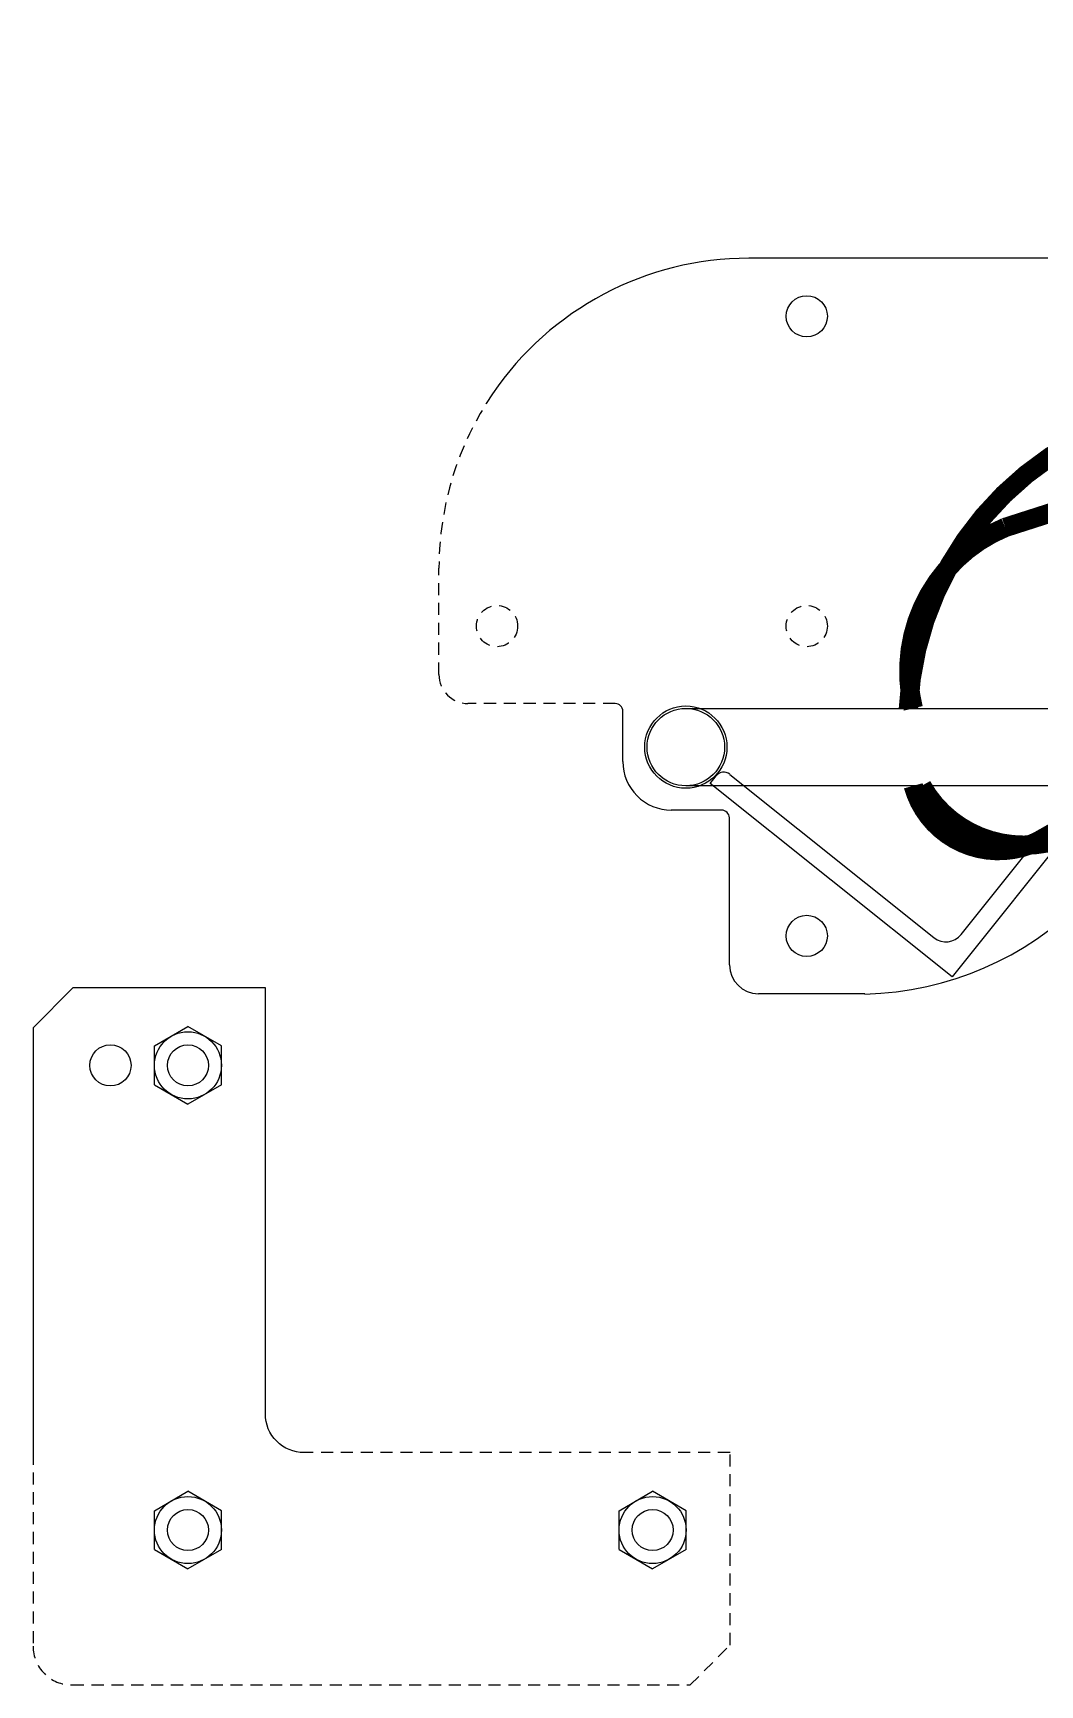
# Model space of a CAD drawing. Header units: inches. Extents: x 2832 to 8547, y -592 to 860.
# Drawn here: x 3601.25 to 3614.25, y 153.03 to 174.35 of the extents above; entities that cross this region are included whole.
import ezdxf

# ---------------------------------------------------------------- set-up
doc = ezdxf.new("R2010")
doc.units = ezdxf.units.IN
doc.header["$LTSCALE"] = 5
doc.header["$MEASUREMENT"] = 0
doc.linetypes.add('HIDDEN2', pattern=[0.1875, 0.125, -0.0625])
doc.layers.add('FORM', color=5, linetype='Continuous')

# ---------------------------------------------------------------- blocks, each defined once
blk = doc.blocks.new('A$C421328b8')
at = {"layer": 'FORM'}
blk.add_circle((0, 0), 0.265, dxfattribs=at)
blk = doc.blocks.new('VBA_GATES_SQUARING_CORNER')
at = {"color": 0}
blk.add_lwpolyline([(-2.25, -1.75), (-2.25, 3.75), (-4.735, 3.75), (-5.25, 3.235), (-5.25, -2.25)], dxfattribs=at)
blk.add_lwpolyline([(-1.75, -2.25, -0.414214), (-2.25, -1.75), (-2.25, 3.75)], format="xyb")
at = {"color": 1, "linetype": 'HIDDEN2', "ltscale": 0.25}
blk.add_lwpolyline([(-5.25, -2.25), (-5.25, -4.75, 0.414214), (-4.75, -5.25), (3.235, -5.25), (3.75, -4.735), (3.75, -2.25), (-1.757, -2.25)], format="xyb", dxfattribs=at)
at = {"color": 0}
blk.add_circle((-4.25, 2.75), 0.266, dxfattribs=at)
at = {"layer": 'FORM', "linetype": 'Continuous'}
for p, q in [((-3.683, 3), (-3.25, 3.25)), ((-2.817, 3), (-3.25, 3.25)), ((-3.683, 2.5), (-3.683, 3)), ((-2.817, 2.5), (-2.817, 3)), ((-3.683, 2.5), (-3.25, 2.25)), ((-2.817, 2.5), (-3.25, 2.25)), ((-3.683, -3), (-3.25, -2.75)), ((-2.817, -3), (-3.25, -2.75)), ((2.317, -3), (2.75, -2.75)), ((3.183, -3), (2.75, -2.75)), ((-3.683, -3.5), (-3.683, -3)), ((-2.817, -3.5), (-2.817, -3)), ((2.317, -3.5), (2.317, -3)), ((3.183, -3.5), (3.183, -3)), ((-3.683, -3.5), (-3.25, -3.75)), ((-2.817, -3.5), (-3.25, -3.75)), ((2.317, -3.5), (2.75, -3.75)), ((3.183, -3.5), (2.75, -3.75))]:
    blk.add_line(p, q, dxfattribs=at)
for centre in [(-3.25, 2.75), (-3.25, -3.25), (2.75, -3.25)]:
    blk.add_circle(centre, 0.433, dxfattribs=at)
for p in [(-3.25, 2.75), (-3.25, -3.25), (2.75, -3.25)]:
    blk.add_blockref('A$C421328b8', p)
blk = doc.blocks.new('VBA_PICKING_CORNER')
at = {"layer": 'FORM'}
for p, q in [((-4, 1.5), (-2.625, 1.5)), ((-6.998, -1.065), (-5.125, 1.279)), ((-5.125, 1.279), (-2.001, -1.219)), ((-2.25, 1.125), (-2.25, -0.775)), ((-5.242, 0.732), (-6.725, -1.123)), ((-2.254, -1.336), (-4.891, 0.771)), ((-2.15, -0.875), (-1.5, -0.875)), ((-6.938, -1.188, 0), (-1.688, -1.188, 0)), ((-2.001, -1.219), (-2.079, -1.317)), ((-0.875, -1.5), (-0.875, -2.15)), ((-1.688, -2.188, 0), (-6.938, -2.188, 0)), ((-6.5, -8), (-2.5, -8))]:
    blk.add_line(p, q, dxfattribs=at)
at = {"layer": 'FORM', "color": 1, "linetype": 'HIDDEN2', "ltscale": 0.25}
for p, q in [((-0.775, -2.25), (1.125, -2.25)), ((1.5, -2.625), (1.5, -4))]:
    blk.add_line(p, q, dxfattribs=at)
at = {"layer": 'FORM', "const_width": 0.25}
for points in [[(-4.734, -1.188, 0.405519), (-6.749, -0.594, 0.342083), (-9.864, -6.414, -0.241858), (-12.752, -15.379)], [(-12.249, -15.493, 0.235176), (-9.36, -6.528, -0.323867), (-6.231, -0.47, -0.471114), (-4.625, -1.188)]]:
    blk.add_lwpolyline(points, format="xyb", dxfattribs=at)
at = {"layer": 'FORM', "const_width": 0.25, "elevation": 0}
for points in [[(-6.395, -5.438, -0.060528), (-9.33, -6.913, -1.056969), (-9.682, -5.555, 0.037545), (-5.812, -4.524, 0.370419), (-4.624, -2.188)], [(-6.395, -5.438, 0.238861), (-4.562, -2.188)]]:
    blk.add_lwpolyline(points, format="xyb", dxfattribs=at)
at = {"layer": 'FORM'}
for centre, radius in [((-3.25, 0.75, 0), 0.266), ((-1.688, -1.688, 0), 0.531), ((-1.688, -1.688, 0), 0.5), ((-3.25, -7.25), 0.266)]:
    blk.add_circle(centre, radius, dxfattribs=at)
at = {"layer": 'FORM', "color": 1, "linetype": 'HIDDEN2', "ltscale": 0.25}
for centre in [(-3.25, -3.25), (0.75, -3.25)]:
    blk.add_circle(centre, 0.266, dxfattribs=at)
at = {"layer": 'FORM'}
for centre, radius, start, end in [((-3.913, -2.587), 4.088, 91.2242, 178.7758), ((-2.633, 1.117), 0.383, 1.2242, 88.7758), ((-5.047, 0.576), 0.25, 51.362, 141.3618), ((-2.148, -0.773), 0.102, 181.2242, 268.7759), ((-1.5, -1.5), 0.625, 360, 90), ((-2.176, -1.239), 0.125, 231.3619, 321.362), ((-0.775, -2.15), 0.1, 180, 270), ((-2.5, -4), 4, 270, 325.7711)]:
    blk.add_arc(centre, radius, start, end, dxfattribs=at)
at = {"layer": 'FORM', "color": 1, "linetype": 'HIDDEN2', "ltscale": 0.25}
for centre, radius, start, end in [((1.125, -2.625), 0.375, 0, 90), ((-2.5, -4), 4, 325.7711, 360)]:
    blk.add_arc(centre, radius, start, end, dxfattribs=at)

msp = doc.modelspace()

# ---------------------------------------------------------------- block references
at = {"layer": 'FORM', "rotation": 180}
msp.add_blockref('VBA_PICKING_CORNER', (3607.98691, 163.44735), dxfattribs=at)
at = {"layer": 'FORM'}
msp.add_blockref('VBA_GATES_SQUARING_CORNER', (3606.49545, 158.27607), dxfattribs=at)

doc.saveas('drawing.dxf')
